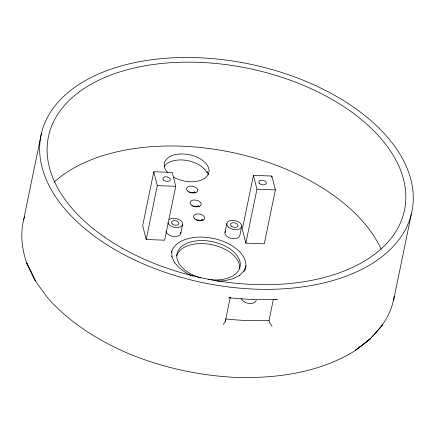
<?xml version="1.0" encoding="UTF-8"?>
<svg xmlns="http://www.w3.org/2000/svg" width="435" height="435" viewBox="0 0 435 435"><rect width="100%" height="100%" fill="white"/><g stroke="black" fill="none" stroke-linecap="round" stroke-linejoin="round"><path stroke-width="0.65" d="M223.198 324.423L224.906 322.444L225.314 321.171A3.784 2.235 11.6 0 0 225.27 320.867M393.719 298.747C389.7 320.845 373.312 338.191 355.259 350.365L370.799 338.365M394.175 296.382L393.496 300.743L411.379 213.928A189.339 111.779 11.6 0 0 156.828 59.122A189.339 111.779 11.6 0 0 111.121 247.33A189.339 111.779 11.6 0 0 411.379 213.928M41.504 132.99L23.62 219.805C20.195 234.199 21.919 249.211 26.725 263.077L35.355 281.005L48.019 298.29C70.019 323.036 98.663 340.73 128.858 353.758L129.086 353.856C163.402 367.836 200.013 375.796 237.021 377.471L237.238 377.477C277.497 378.439 319.323 372.534 354.226 351.246L370.326 338.936L382.708 324.64L382.207 325.233M153.789 171.743L142.685 225.629L146.203 239.522L164.626 240.185L175.756 186.3L172.238 172.412L153.789 171.743L157.301 185.636L146.203 239.522M180.786 233.356L182.635 224.378M224.96 232.573L226.809 223.59M241.675 226.504L239.826 235.482A7.574 4.47 11.6 0 1 230.648 238.206A7.574 4.47 11.6 0 1 225.417 231.485M253.431 175.37L242.328 229.256L245.84 243.143L264.279 243.812L275.382 189.926L271.88 176.034L253.431 175.37L256.944 189.263L245.84 243.143M225.292 321.46L230.24 297.469M271.603 177.366L271.88 176.034M272.087 326.196L269.662 322.775A3.784 2.235 11.6 0 1 269.553 322.465L269.037 320.443L273.289 299.818M208.126 174.984A22.723 13.414 11.6 0 0 207.446 171.885L207.071 172.592L206.576 172.178A22.723 13.414 11.6 0 0 185.196 160.221A22.723 13.414 11.6 0 0 164.098 166.795M195.755 192.667A5.682 3.355 11.6 0 0 194.831 191.938L193.831 192.634L189.094 192.091M199.284 206.576A5.682 3.355 11.6 0 0 198.365 205.847L197.37 206.533L192.607 205.983M23.62 219.805L24.643 216.804M207.185 172.521L207.446 171.885M246.166 265.676L243.888 271.141L244.138 270.842L239.457 275.458L239.761 275.284L232.948 278.737L224.514 280.76L217.06 281.113M196.109 219.876L200.937 220.442L201.916 219.762A69.111 40.798 11.6 0 1 203.248 219.871M194.641 192.335L194.831 191.938M198.181 206.244L198.365 205.847M201.737 220.153L201.916 219.762A5.682 3.355 11.6 0 1 202.83 220.496M230.093 297.796L228.75 297.48M277.639 299.247L276.165 299.579L253.012 299.639L229.631 297.899M157.301 185.636L175.756 186.3M256.944 189.263L275.382 189.926M275.502 299.525L276.165 299.579M192.613 276.051L186.811 273.376L179.628 268.297L174.457 262.495L174.663 262.773L171.868 256.693L171.983 257.058L171.722 251.104M53.973 182.254A181.765 107.304 11.6 0 1 230.278 152.071A181.765 107.304 11.6 0 1 381.076 249.027M180.732 232.17A7.574 4.47 11.6 0 1 174.522 236.531A7.574 4.47 11.6 0 1 165.974 231.637M256.226 300.313A7.574 4.47 11.6 0 1 248.994 303.412A7.574 4.47 11.6 0 1 241.414 298.589M167.752 172.684A22.723 13.414 11.6 0 1 182.847 153.957A22.723 13.414 11.6 0 1 208.468 173.831A22.723 13.414 11.6 0 1 173.467 177.116M169.155 219.457A7.574 4.47 11.6 0 1 181.009 220.839A7.574 4.47 11.6 0 1 178.247 227.461A7.574 4.47 11.6 0 1 167.823 222.655M176.637 255.878A32.19 19.004 11.6 0 1 211.247 244.552A32.19 19.004 11.6 0 1 239.674 268.221M269.037 320.443A181.765 107.304 11.6 0 1 225.406 318.915M245.585 268.183A37.867 22.354 11.6 0 1 244.758 270.668M171.526 252.365A37.867 22.354 11.6 0 1 212.981 238.364A37.867 22.354 11.6 0 1 245.715 267.552M200.839 277.938A32.19 19.004 11.6 0 1 183.494 245.128A32.19 19.004 11.6 0 1 236.526 254.856A32.19 19.004 11.6 0 1 211.002 279.803M209.719 279.672A32.19 19.004 11.6 0 1 208.436 279.52M35.159 280.319L26.725 263.077L35.159 280.319M194.809 218.908A5.682 3.355 11.6 0 0 204.396 219.256A5.682 3.355 11.6 0 0 198.284 213.873A5.682 3.355 11.6 0 0 194.809 218.908M191.291 205.016A5.682 3.355 11.6 0 0 200.878 205.363A5.682 3.355 11.6 0 0 194.766 199.98A5.682 3.355 11.6 0 0 191.291 205.016M187.779 191.128A5.682 3.355 11.6 0 0 197.365 191.471A5.682 3.355 11.6 0 0 191.253 186.088A5.682 3.355 11.6 0 0 187.779 191.128M172.298 223.965A3.784 2.235 11.6 0 0 178.693 224.194A3.784 2.235 11.6 0 0 174.614 220.605A3.784 2.235 11.6 0 0 172.298 223.965M231.338 226.091A3.784 2.235 11.6 0 0 237.733 226.32A3.784 2.235 11.6 0 0 233.655 222.731A3.784 2.235 11.6 0 0 231.338 226.091M228.435 227.13A7.574 4.47 11.6 0 0 241.218 227.592A7.574 4.47 11.6 0 0 233.073 220.414A7.574 4.47 11.6 0 0 228.435 227.13M163.712 180.128A3.784 2.235 11.6 0 0 170.107 180.362A3.784 2.235 11.6 0 0 166.029 176.773A3.784 2.235 11.6 0 0 163.712 180.128M259.662 183.624A3.784 2.235 11.6 0 0 266.057 183.853A3.784 2.235 11.6 0 0 261.979 180.264A3.784 2.235 11.6 0 0 259.662 183.624M104.297 236.934A181.765 107.304 11.6 0 0 401.239 220.915A181.765 107.304 11.6 0 0 173.799 62.526A181.765 107.304 11.6 0 0 104.297 236.934"/></g></svg>
